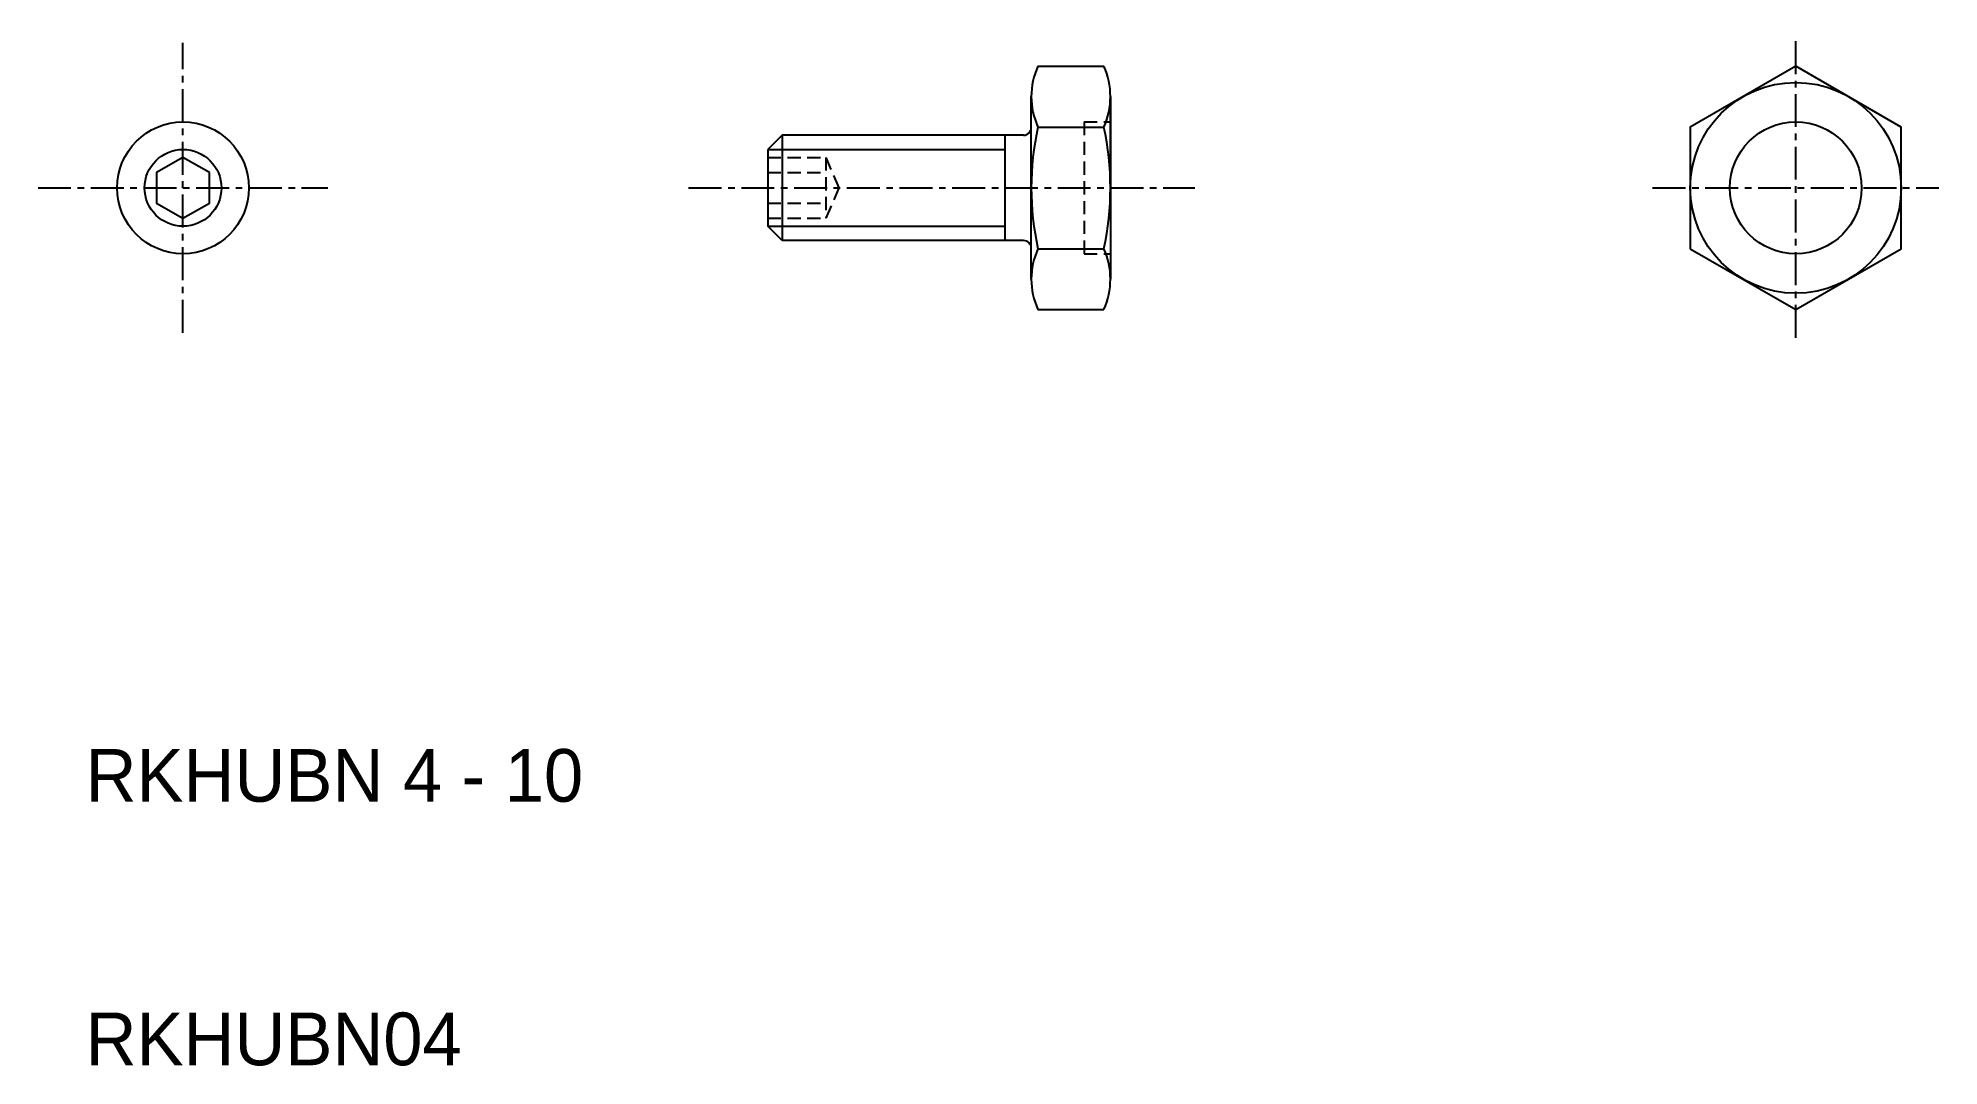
# Model space of a CAD drawing. Extents: x 13.4 to 85.5, y 77.8 to 116.8.
import ezdxf

# ---------------------------------------------------------------- set-up
doc = ezdxf.new("R2010")
doc.units = 0
doc.linetypes.add('CENTER', pattern=[2, 1.25, -0.25, 0.25, -0.25])
doc.linetypes.add('DASHED', pattern=[0.75, 0.5, -0.25])
doc.layers.get('0').update_dxf_attribs({"linetype": 'CONTINUOUS'})
doc.layers.add('CENTER', color=1, linetype='CENTER')

msp = doc.modelspace()

# ---------------------------------------------------------------- linework, layer by layer
at = {"color": 7, "linetype": 'CONTINUOUS'}
for p, q in [((51.317, 115.743), (53.817, 115.743)), ((51.067, 107.66), (51.067, 114.589)), ((54.067, 111.125), (54.067, 114.589)), ((54.067, 114.589), (54.067, 107.66)), ((51.317, 113.434), (53.817, 113.434)), ((41.609, 113.125), (41.067, 112.583)), ((41.067, 112.583), (41.067, 109.666)), ((50.767, 113.125), (41.609, 113.125)), ((41.609, 113.125), (41.609, 109.125)), ((50.067, 113.125), (50.067, 109.125)), ((54.067, 111.125), (54.067, 107.66)), ((41.609, 109.125), (41.067, 109.666)), ((50.767, 109.125), (41.609, 109.125)), ((51.317, 108.815), (53.817, 108.815)), ((51.317, 106.506), (53.817, 106.506))]:
    msp.add_line(p, q, dxfattribs=at)
at = {"color": 3, "linetype": 'DASHED'}
for p, q in [((53.067, 113.625), (54.067, 113.625)), ((53.067, 113.625), (53.067, 108.625)), ((41.067, 112.279), (43.267, 112.279)), ((43.267, 112.279), (43.767, 111.125)), ((43.267, 112.279), (43.267, 109.97)), ((41.067, 111.702), (43.267, 111.702)), ((43.767, 111.125), (43.267, 109.97)), ((41.067, 110.547), (43.267, 110.547)), ((41.067, 109.97), (43.267, 109.97)), ((53.067, 108.625), (54.067, 108.625))]:
    msp.add_line(p, q, dxfattribs=at)
at = {"color": 3, "linetype": 'CONTINUOUS'}
for p, q in [((41.067, 112.583), (50.067, 112.583)), ((41.067, 109.666), (50.067, 109.666))]:
    msp.add_line(p, q, dxfattribs=at)
at = {"color": 7, "linetype": 'CONTINUOUS'}
msp.add_lwpolyline([(76.067, 108.815), (80.067, 106.506), (84.067, 108.815), (84.067, 113.434), (80.067, 115.743), (76.067, 113.434)], close=True, dxfattribs=at)
at = {"linetype": 'CONTINUOUS'}
msp.add_lwpolyline([(19.884, 111.702), (18.884, 112.279), (17.884, 111.702), (17.884, 110.547), (18.884, 109.97), (19.884, 110.547)], close=True, dxfattribs=at)
at = {"color": 7, "linetype": 'CONTINUOUS'}
for centre, radius in [((80.067, 111.125), 4), ((18.884, 111.125), 2.5), ((80.067, 111.125), 2.5)]:
    msp.add_circle(centre, radius, dxfattribs=at)
at = {"linetype": 'CONTINUOUS'}
msp.add_circle((18.884, 111.125), 1.458, dxfattribs=at)
for centre, radius, start, end in [((53.859, 114.589), 2.792, 155.5673, 204.4327), ((51.276, 114.589), 2.792, 335.5673, 24.4327), ((61.859, 111.125), 10.792, 167.64322, 192.35678), ((43.276, 111.125), 10.792, 347.64322, 12.35678), ((53.859, 107.66), 2.792, 155.5673, 204.4327), ((51.276, 107.66), 2.792, 335.5673, 24.4327)]:
    msp.add_arc(centre, radius, start, end, dxfattribs=at)
at = {"color": 7, "linetype": 'CONTINUOUS'}
for centre, start, end in [((50.767, 113.425), 270, 0), ((50.767, 108.825), 0, 90)]:
    msp.add_arc(centre, 0.3, start, end, dxfattribs=at)
at = {"layer": 'CENTER', "color": 1, "linetype": 'CENTER'}
for p, q in [((18.884, 105.625), (18.884, 116.625)), ((80.067, 105.437), (80.067, 116.812)), ((13.384, 111.125), (24.384, 111.125)), ((38.067, 111.125), (57.276, 111.125)), ((74.635, 111.125), (85.5, 111.125))]:
    msp.add_line(p, q, dxfattribs=at)

# ---------------------------------------------------------------- texts
at = {"color": 7, "linetype": 'CONTINUOUS'}
for s, p in [('RKHUBN 4 - 10', (15.19, 87.827)), ('RKHUBN04', (15.19, 77.827))]:
    msp.add_text(s, height=2, dxfattribs=at).set_placement(p)

doc.saveas('drawing.dxf')
